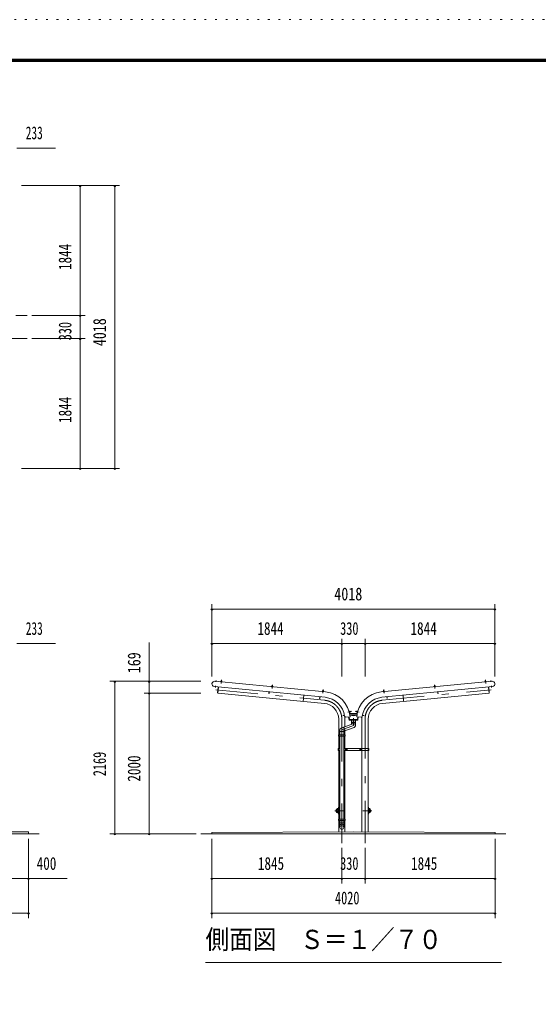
# Model space of a CAD drawing. Units: millimetres, scale not verified, with parts at other scales. Extents: x -31523 to 31528, y -14700 to 14700.
# Drawn here: x 3372 to 10738, y 748 to 14700 of the extents above; entities that cross this region are included whole.
import ezdxf
from ezdxf.enums import TextEntityAlignment as Align

# ---------------------------------------------------------------- set-up
doc = ezdxf.new("R2010")
doc.units = ezdxf.units.MM
doc.header["$LTSCALE"] = 50
doc.linetypes.add('USER3', pattern=[24, 12, -5, 2, -5])
doc.linetypes.add('USER4', pattern=[3, 0.5, -2.5])
for name, color, linetype, lineweight in [('0-2_1-07BOLD', 7, 'Continuous', 18), ('0-3_1-27CENTER', 3, 'USER3', 18), ('0-5_1-57DIM', 3, 'Continuous', 18), ('0-C_F-F1PAPER', 5, 'Continuous', 18), ('0-D_F-E_J_ADD', 5, 'USER4', 18)]:
    doc.layers.add(name, color=color, linetype=linetype, lineweight=lineweight)
doc.styles.add('ＭＳ ゴシック', font='')
doc.styles.get('ＭＳ ゴシック').set_extended_font_data('MS Gothic')

msp = doc.modelspace()

# ---------------------------------------------------------------- linework, layer by layer
at = {"layer": '0-2_1-07BOLD'}
for p, q in [((6235.47, 5308.86), (6241.45, 5308.29)), ((9989.26, 5308.86), (9983.28, 5308.29)), ((6136.89, 5220.87), (7709.72, 5069.41)), ((7717.4, 5146.03), (6144.27, 5297.51)), ((6234.34, 5299.61), (6233.85, 5294.51)), ((6240.31, 5293.89), (6240.8, 5298.99)), ((6955.51, 5225.02), (6956, 5230.12)), ((6962.46, 5229.5), (6961.97, 5224.4)), ((8507.33, 5146.03), (10080.46, 5297.51)), ((10087.84, 5220.87), (8515.02, 5069.41)), ((8545.93, 5169.88), (8546.78, 5161.11)), ((9262.76, 5224.4), (9262.27, 5229.5)), ((9267.6, 5239.37), (9268.44, 5230.6)), ((9268.73, 5230.12), (9269.22, 5225.02)), ((9984.42, 5293.89), (9983.93, 5298.99)), ((9990.39, 5299.61), (9990.88, 5294.51)), ((7408.7, 5098.4), (7400.36, 5011.71)), ((7677.66, 5160.64), (7677.17, 5155.53)), ((7683.63, 5154.91), (7684.13, 5160.01)), ((8541.1, 5154.91), (8540.6, 5160.01)), ((8547.07, 5160.64), (8547.56, 5155.53)), ((8816.03, 5098.4), (8824.37, 5011.71)), ((7902.82, 4535.54), (7902.82, 4758.54)), ((7991.92, 4758.54), (7991.92, 4652.4)), ((8003.26, 4787.84), (8065.35, 4793.43)), ((8051.47, 4792.18), (8056.75, 4752.66)), ((8056.74, 4752.66), (8167.99, 4752.66)), ((8062.41, 4868.91), (8057.36, 4868.02)), ((8058.49, 4861.62), (8063.53, 4862.51)), ((8058.8, 4837.66), (8165.93, 4837.66)), ((8163.13, 4822.66), (8061.6, 4822.66)), ((8071.62, 4870.28), (8072.67, 4864.38)), ((8082.37, 4745.36), (8082.37, 4718.36)), ((8152.06, 4864.38), (8153.11, 4870.28)), ((8159.38, 4793.43), (8221.47, 4787.84)), ((8161.2, 4862.51), (8166.24, 4861.62)), ((8167.37, 4868.02), (8162.32, 4868.91)), ((8167.99, 4752.66), (8173.27, 4792.18)), ((8232.81, 4758.54), (8232.81, 4340.54)), ((8321.92, 4340.54), (8321.92, 4758.54)), ((7919.86, 4606.92), (7919.86, 4535.54)), ((8102.96, 4692.82), (7937.96, 4632.76)), ((7974.86, 4587.68), (8121.77, 4641.14)), ((7974.86, 4535.54), (7974.86, 4606.92)), ((8084.86, 4708.24), (8084.86, 4718.36)), ((8139.87, 4718.36), (8139.87, 4708.24)), ((7902.82, 4340.54), (7902.82, 4519.54)), ((7918.26, 4535.54), (7918.26, 4519.54)), ((7919.86, 4584.47), (7974.86, 4584.47)), ((7919.86, 4519.54), (7919.86, 3335.54)), ((7974.87, 3335.54), (7974.87, 4519.54)), ((7976.46, 4519.54), (7976.46, 4535.54)), ((7991.92, 4593.88), (7991.92, 4535.54)), ((7991.92, 4519.54), (7991.92, 4340.54)), ((7901.22, 4327.54), (7895.12, 4327.54)), ((7901.22, 4314.54), (7901.22, 4340.54)), ((7993.52, 4340.54), (7993.52, 4314.54)), ((8023.52, 4314.54), (8023.52, 4340.54)), ((8201.22, 4340.54), (8201.22, 4314.54)), ((8231.21, 4340.54), (8231.21, 4314.54)), ((8323.51, 4314.54), (8323.51, 4340.54)), ((8329.61, 4327.54), (8323.51, 4327.54)), ((7902.82, 3335.54), (7902.82, 4314.54)), ((7974.87, 4314.54), (8329.61, 4314.54)), ((7991.92, 4314.54), (7991.92, 3335.54)), ((8232.81, 4314.54), (8232.81, 3156.94)), ((8321.92, 3156.5), (8321.92, 4314.54)), ((7899.37, 3490.54), (7902.82, 3490.54)), ((8321.92, 3490.54), (8325.37, 3490.54)), ((7902.82, 3424.54), (7899.37, 3424.54)), ((8325.37, 3424.54), (8321.92, 3424.54)), ((7902.82, 3319.54), (7902.82, 3156.14)), ((7918.26, 3335.54), (7918.26, 3319.54)), ((7919.86, 3319.54), (7919.86, 3294.08)), ((7974.86, 3319.54), (7974.86, 3294.08)), ((7976.46, 3319.54), (7976.46, 3335.54)), ((7991.92, 3156.56), (7991.92, 3319.54)), ((-7652.63, 3127.54), (3647.36, 3127.54)), ((3497.36, 3127.54), (3497.36, 3157.54)), ((10277.37, 3127.54), (5947.37, 3127.54))]:
    msp.add_line(p, q, dxfattribs=at)
for points in [[(6240.6, 5299.51), (6241.45, 5308.29), (6241, 5308.83), (6236.02, 5309.31), (6235.47, 5308.86), (6234.63, 5300.08)], [(9984.13, 5299.51), (9983.28, 5308.29), (9983.73, 5308.83), (9988.71, 5309.31), (9989.26, 5308.86), (9990.1, 5300.08)], [(6191.14, 5215.64), (6183.09, 5132.03), (6186.27, 5131.72)], [(7698.98, 4982.95), (6185.97, 5128.64), (6194.32, 5215.34)], [(6230.61, 5294.82), (6231.1, 5299.92), (6232.02, 5300.34), (6243.21, 5299.26), (6244.03, 5298.68), (6243.54, 5293.58)], [(6965.21, 5224.09), (6965.7, 5229.19), (6964.88, 5229.77), (6953.68, 5230.85), (6952.77, 5230.43), (6952.28, 5225.34)], [(6956.29, 5230.6), (6957.14, 5239.37), (6963.11, 5238.8)], [(6957.14, 5239.37), (6957.69, 5239.82), (6962.66, 5239.34), (6963.11, 5238.8), (6962.27, 5230.02)], [(7683.93, 5160.53), (7684.77, 5169.31), (7678.8, 5169.88), (7677.95, 5161.11)], [(7678.8, 5169.88), (7679.35, 5170.33), (7684.32, 5169.86), (7684.77, 5169.31)], [(8525.76, 4982.95), (10038.76, 5128.64), (10030.41, 5215.34)], [(8540.8, 5160.53), (8539.96, 5169.31), (8545.93, 5169.88), (8545.38, 5170.33), (8540.41, 5169.86), (8539.96, 5169.31)], [(9272.46, 5225.34), (9271.97, 5230.43), (9271.05, 5230.85), (9259.85, 5229.77), (9259.03, 5229.19), (9259.53, 5224.09)], [(9262.46, 5230.02), (9261.62, 5238.8), (9267.6, 5239.37), (9267.05, 5239.82), (9262.07, 5239.34), (9261.62, 5238.8)], [(9994.12, 5294.82), (9993.63, 5299.92), (9992.71, 5300.34), (9981.52, 5299.26), (9980.7, 5298.68), (9981.19, 5293.58)], [(10033.59, 5215.64), (10041.64, 5132.03), (10038.46, 5131.72)], [(6915.98, 5145.84), (6913.78, 5122.95), (6910.59, 5123.26), (6912.8, 5146.15)], [(7637.64, 5076.35), (7635.44, 5053.47), (7632.26, 5053.77), (7634.46, 5076.66)], [(7673.94, 5155.85), (7674.43, 5160.95), (7675.34, 5161.36), (7686.54, 5160.28), (7687.36, 5159.7), (7686.87, 5154.6)], [(8550.79, 5155.85), (8550.3, 5160.95), (8549.39, 5161.36), (8538.19, 5160.28), (8537.37, 5159.7), (8537.86, 5154.6)], [(8587.09, 5076.35), (8589.29, 5053.47), (8592.47, 5053.77), (8590.27, 5076.66)], [(9308.75, 5145.84), (9310.95, 5122.95), (9314.14, 5123.26), (9311.93, 5146.15)], [(7984.52, 4816.34), (7961.9, 4812.35), (7962.45, 4809.2), (7985.1, 4813.19)], [(8180.54, 4791.52), (8174.38, 4745.36), (8050.35, 4745.36), (8044.19, 4791.52)], [(8056.8, 4871.22), (8061.84, 4872.11), (8062.49, 4871.34), (8064.45, 4860.26), (8064.1, 4859.32), (8059.06, 4858.43)], [(8062.38, 4817.83), (8112.37, 4806.27), (8162.35, 4817.83)], [(8072.2, 4869.88), (8071.62, 4870.28), (8062.95, 4868.75)], [(8063.99, 4862.85), (8072.67, 4864.38), (8073.08, 4864.96), (8072.2, 4869.88)], [(8082.37, 4718.36), (8142.37, 4718.36), (8142.37, 4745.36)], [(8161.78, 4868.75), (8153.11, 4870.28), (8152.53, 4869.88), (8151.66, 4864.96), (8152.06, 4864.38), (8160.74, 4862.85)], [(8165.67, 4858.43), (8160.63, 4859.32), (8160.29, 4860.26), (8162.24, 4871.34), (8162.89, 4872.11), (8167.93, 4871.22)], [(8239.63, 4813.19), (8262.28, 4809.2), (8262.84, 4812.35), (8240.21, 4816.34)], [(8139.87, 4666.98), (8139.87, 4686.25), (8141.87, 4708.24), (8082.86, 4708.24), (8084.87, 4686.24)], [(7901.22, 4519.54), (7993.52, 4519.54), (7993.52, 4535.54)], [(7991.92, 4535.54), (7901.22, 4535.54), (7901.22, 4519.54)], [(7919.86, 4340.54), (7895.12, 4340.54), (7895.12, 4314.54), (7919.86, 4314.54)], [(8329.61, 4314.54), (8329.61, 4340.54), (7974.87, 4340.54)], [(7917.86, 3294.08), (7919.86, 3244.42), (7919.86, 3218.57)], [(7974.86, 3218.57), (7974.86, 3244.42), (7976.86, 3294.08), (7917.86, 3294.08)], [(3497.36, 3157.54), (-7502.63, 3157.54), (-7502.63, 3127.54)], [(6102.37, 3127.54), (6102.37, 3147.54), (8112.37, 3157.54), (10122.36, 3147.54), (10122.36, 3127.54)]]:
    msp.add_lwpolyline(points, dxfattribs=at)
for points in [[(6229.11, 5294.97), (6228.96, 5293.38), (6244.89, 5291.84), (6245.04, 5293.43)], [(6950.77, 5225.48), (6966.7, 5223.95), (6966.55, 5222.35), (6950.62, 5223.89)], [(9258.03, 5223.95), (9273.96, 5225.48), (9274.11, 5223.89), (9258.18, 5222.35)], [(9995.62, 5294.97), (9979.69, 5293.43), (9979.84, 5291.84), (9995.77, 5293.38)], [(7672.29, 5154.4), (7688.21, 5152.86), (7688.36, 5154.46), (7672.43, 5155.99)], [(8552.45, 5154.4), (8536.52, 5152.86), (8536.37, 5154.46), (8552.3, 5155.99)], [(8059.32, 4856.94), (8057.74, 4856.67), (8054.96, 4872.42), (8056.54, 4872.7)], [(8165.42, 4856.94), (8166.99, 4856.67), (8169.77, 4872.42), (8168.2, 4872.7)], [(8013.39, 4330.43), (8013.39, 4324.66), (8008.39, 4321.77), (8003.39, 4324.66), (8003.39, 4330.43), (8008.39, 4333.31)], [(8221.34, 4330.43), (8221.34, 4324.66), (8216.34, 4321.77), (8211.34, 4324.66), (8211.34, 4330.43), (8216.34, 4333.31)], [(7993.52, 3319.54), (7901.22, 3319.54), (7901.22, 3335.54), (7993.52, 3335.54)]]:
    msp.add_lwpolyline(points, close=True, dxfattribs=at)
for centre, radius in [((8008.39, 4327.54), 6.25), ((8008.39, 4327.54), 4.9), ((8216.34, 4327.54), 6.25), ((8216.34, 4327.54), 4.9)]:
    msp.add_circle(centre, radius, dxfattribs=at)
for centre, radius, start, end in [((6141.99, 5259.15), 38.62, 82.41238, 262.41238), ((6229.77, 5291.29), 2, 84.4998, 264.4998), ((6232.49, 5297.4), 2.88, 50.11574, 110.11574), ((6236.59, 5289.1), 10.75, 66.91203, 102.08795), ((6242.19, 5296.47), 2.88, 58.88425, 118.88425), ((6243.7, 5289.94), 2, 264.50061, 84.50061), ((6951.43, 5221.8), 2, 84.4998, 264.4998), ((6954.15, 5227.92), 2.88, 50.11574, 110.11574), ((6958.25, 5219.61), 10.75, 66.91203, 102.08795), ((6963.85, 5226.98), 2.88, 58.88425, 118.88425), ((6965.36, 5220.46), 2, 264.50061, 84.50061), ((9259.37, 5220.46), 2, 95.49939, 275.49939), ((9260.88, 5226.98), 2.88, 61.11575, 121.11575), ((9266.48, 5219.61), 10.75, 77.91205, 113.08797), ((9270.58, 5227.92), 2.88, 69.88426, 129.88426), ((9273.3, 5221.8), 2, 275.5002, 95.5002), ((9981.03, 5289.94), 2, 95.49939, 275.49939), ((9982.54, 5296.47), 2.88, 61.11575, 121.11575), ((9988.14, 5289.1), 10.75, 77.91205, 113.08797), ((9992.24, 5297.4), 2.88, 69.88426, 129.88426), ((9994.96, 5291.29), 2, 275.5002, 95.5002), ((10082.74, 5259.15), 38.62, 277.58762, 97.58762), ((7673.09, 5152.31), 2, 84.4998, 264.4998), ((7675.82, 5158.43), 2.88, 50.11574, 110.11574), ((7679.91, 5150.12), 10.75, 66.91203, 102.08795), ((7685.52, 5157.49), 2.88, 58.88425, 118.88425), ((7687.02, 5150.97), 2, 264.50061, 84.50061), ((7677.37, 4758.54), 312.55, 7.76237, 84.05869), ((7677.37, 4758.54), 389.55, 5.13863, 84.10165), ((8547.37, 4758.54), 389.55, 95.89835, 174.86137), ((8547.37, 4758.54), 312.55, 95.94131, 172.23763), ((8537.71, 5150.97), 2, 95.49939, 275.49939), ((8539.22, 5157.49), 2.88, 61.11575, 121.11575), ((8544.82, 5150.12), 10.75, 77.91205, 113.08797), ((8548.91, 5158.43), 2.88, 69.88426, 129.88426), ((8551.64, 5152.31), 2, 275.5002, 95.5002), ((7677.37, 4758.54), 225.45, 0, 84.50003), ((8547.37, 4758.54), 225.45, 95.49997, 180), ((8001.91, 4802.78), 15, 187.76337, 275.1433), ((7677.37, 4758.54), 314.55, 0, 6.42661), ((8052.79, 4871.02), 2.38, 10.01471, 190.01471), ((8055.91, 4857.36), 1.68, 190.00774, 10.00774), ((8059.79, 4870.1), 2.88, 335.62325, 35.62325), ((8052.88, 4863.93), 10.75, 352.41954, 27.59546), ((8061.49, 4860.5), 2.88, 344.39175, 44.39175), ((8163.24, 4860.5), 2.88, 135.60825, 195.60825), ((8171.85, 4863.93), 10.75, 152.40454, 187.58046), ((8164.94, 4870.1), 2.88, 144.37675, 204.37675), ((8168.82, 4857.36), 1.68, 169.99226, 349.99226), ((8171.94, 4871.02), 2.38, 349.98529, 169.98529), ((8222.82, 4802.78), 15, 264.8567, 352.23663), ((8547.37, 4758.54), 314.55, 173.57339, 180), ((7947.37, 4606.92), 27.5, 110.0018, 180), ((7943.57, 4605.54), 44.27, 341.60916, 58.39587), ((8112.37, 4666.98), 27.5, 289.99896, 110.00061), ((7899.37, 3457.54), 33, 90, 270), ((8325.37, 3457.54), 33, 270, 90), ((7899.37, 3457.54), 22.5, 81.18303, 278.81697), ((7898.22, 3457.54), 21.35, 77.56236, 282.43764), ((7898.22, 3457.54), 19.05, 76.03204, 283.96796), ((8326.51, 3457.54), 21.35, 257.56236, 102.43764), ((8326.51, 3457.54), 19.05, 256.03204, 103.96796), ((8325.37, 3457.54), 22.5, 261.18303, 98.81697), ((7947.37, 3243.44), 27.55, 3.55867, 176.44133), ((7947.37, 3216.86), 27.55, 3.55867, 176.44133), ((7947.37, 3220.28), 27.55, 183.56303, 356.43697)]:
    msp.add_arc(centre, radius, start, end, dxfattribs=at)
at = {"layer": '0-3_1-27CENTER'}
for p, q in [((-7482.63, 10496.54), (3477.36, 10496.54)), ((3477.36, 10166.54), (-7482.63, 10166.54)), ((6161.09, 5306.31), (6159.41, 5288.85)), ((6234.38, 5266.17), (6239.34, 5317.69)), ((9985.39, 5317.69), (9990.35, 5266.17)), ((10065.33, 5288.85), (10063.64, 5306.31)), ((6153.86, 5231.29), (6151.85, 5210.38)), ((6157.2, 5176.16), (7703.25, 5027.3)), ((6956.04, 5196.68), (6961, 5248.2)), ((7677.7, 5127.19), (7682.66, 5178.71)), ((8521.49, 5027.3), (10067.53, 5176.16)), ((8542.07, 5178.71), (8547.03, 5127.19)), ((9263.73, 5248.2), (9268.69, 5196.68)), ((10072.88, 5210.38), (10070.87, 5231.29)), ((7947.37, 4758.54), (7947.37, 2998.86)), ((8088.88, 4870.28), (8032.05, 4860.26)), ((8192.68, 4860.26), (8135.85, 4870.28)), ((8277.37, 2998.86), (8277.37, 4758.54)), ((8020.89, 4327.54), (7995.89, 4327.54)), ((8008.39, 4340.04), (8008.39, 4315.04)), ((8228.84, 4327.54), (8203.84, 4327.54)), ((8216.34, 4340.04), (8216.34, 4315.04)), ((7899.37, 3507.54), (7899.37, 3407.54)), ((8325.37, 3507.54), (8325.37, 3407.54)), ((7979.37, 3457.54), (7849.37, 3457.54)), ((8245.37, 3457.54), (8375.36, 3457.54))]:
    msp.add_line(p, q, dxfattribs=at)
msp.add_lwpolyline([(8112.37, 4770.96), (8112.37, 4666.98), (7947.37, 4606.92)], dxfattribs=at)
for centre, start, end in [((7677.37, 4758.54), 0, 84.50003), ((8547.37, 4758.54), 95.49997, 180)]:
    msp.add_arc(centre, 270, start, end, dxfattribs=at)
at = {"layer": '0-5_1-57DIM'}
for p, q in [((3330.36, 12875.53), (3879.86, 12875.53)), ((3400.36, 12340.54), (4792.37, 12340.54)), ((4246.37, 12340.54), (4218.37, 12340.54)), ((4232.37, 12340.54), (4232.37, 10496.54)), ((4736.37, 12340.54), (4708.37, 12340.54)), ((4722.37, 12340.54), (4722.37, 8322.54)), ((3547.36, 10496.54), (4302.37, 10496.54)), ((4246.37, 10496.54), (4218.37, 10496.54)), ((4232.37, 10496.54), (4232.37, 10166.54)), ((4302.37, 10166.54), (3547.36, 10166.54)), ((4246.37, 10166.54), (4218.37, 10166.54)), ((4232.37, 10166.54), (4232.37, 8322.54)), ((3400.36, 8322.54), (4792.37, 8322.54)), ((4246.37, 8322.54), (4218.37, 8322.54)), ((4736.37, 8322.54), (4708.37, 8322.54)), ((6117.37, 6322.54), (6089.37, 6322.54)), ((6103.37, 5366.54), (6103.37, 6392.54)), ((6103.37, 6322.54), (10121.36, 6322.54)), ((10135.37, 6322.54), (10107.37, 6322.54)), ((10121.36, 5366.54), (10121.36, 6392.54)), ((7947.37, 5366.54), (7947.37, 5902.54)), ((8277.37, 5902.54), (8277.37, 5366.54)), ((3330.36, 5832.54), (3879.86, 5832.54)), ((5212.37, 5296.54), (5212.37, 5846.04)), ((6117.37, 5832.54), (6089.37, 5832.54)), ((6103.37, 5832.54), (7947.37, 5832.54)), ((7961.37, 5832.54), (7933.37, 5832.54)), ((7947.37, 5832.54), (8277.37, 5832.54)), ((8291.37, 5832.54), (8263.37, 5832.54)), ((8277.37, 5832.54), (10121.36, 5832.54)), ((10135.37, 5832.54), (10107.37, 5832.54)), ((4652.37, 5296.54), (5947.37, 5296.54)), ((4736.37, 5296.54), (4708.37, 5296.54)), ((4722.37, 3127.54), (4722.37, 5296.54)), ((5226.37, 5296.54), (5198.37, 5296.54)), ((5212.37, 5127.54), (5212.37, 5296.54)), ((5947.37, 5127.54), (5142.37, 5127.54)), ((5226.37, 5127.54), (5198.37, 5127.54)), ((5212.37, 3127.54), (5212.37, 5127.54)), ((5877.37, 3127.54), (4652.37, 3127.54)), ((4736.37, 3127.54), (4708.37, 3127.54)), ((5226.37, 3127.54), (5198.37, 3127.54)), ((3497.36, 3057.54), (3497.36, 1932.54)), ((6102.37, 1932.54), (6102.37, 3057.54)), ((10122.36, 3057.54), (10122.36, 1932.54)), ((7947.37, 2928.86), (7947.37, 2422.54)), ((8277.37, 2422.54), (8277.37, 2928.86)), ((3097.36, 2492.54), (3497.36, 2492.54)), ((3511.36, 2492.54), (3483.36, 2492.54)), ((3497.36, 2492.54), (4046.86, 2492.54)), ((6116.37, 2492.54), (6088.37, 2492.54)), ((6102.37, 2492.54), (7947.37, 2492.54)), ((7961.37, 2492.54), (7933.37, 2492.54)), ((7947.37, 2492.54), (8277.37, 2492.54)), ((8291.37, 2492.54), (8263.37, 2492.54)), ((8277.37, 2492.54), (10122.36, 2492.54)), ((10136.36, 2492.54), (10108.36, 2492.54)), ((-7502.63, 2002.54), (3497.36, 2002.54)), ((3511.36, 2002.54), (3483.36, 2002.54)), ((6116.37, 2002.54), (6088.37, 2002.54)), ((6102.37, 2002.54), (10122.36, 2002.54)), ((10136.36, 2002.54), (10108.36, 2002.54)), ((10212.36, 1302.54), (6012.37, 1302.54))]:
    msp.add_line(p, q, dxfattribs=at)
for centre in [(4232.37, 12340.54), (4722.37, 12340.54), (4232.37, 10496.54), (4232.37, 10166.54), (4232.37, 8322.54), (4722.37, 8322.54), (6103.37, 6322.54), (10121.37, 6322.54), (6103.37, 5832.54), (7947.37, 5832.54), (8277.37, 5832.54), (10121.37, 5832.54), (4722.37, 5296.54), (5212.37, 5296.54), (5212.37, 5127.54), (4722.37, 3127.54), (5212.37, 3127.54), (3497.36, 2492.54), (6102.37, 2492.54), (7947.37, 2492.54), (8277.37, 2492.54), (10122.36, 2492.54), (3497.36, 2002.54), (6102.37, 2002.54), (10122.36, 2002.54)]:
    msp.add_arc(centre, 14, 180, 0, dxfattribs=at)
at = {"layer": '0-C_F-F1PAPER'}
for points in [[(30827.91, -14000), (30827.91, 14140), (-9352.09, 14140), (-9352.09, -14000)], [(30824.41, -13996.5), (30824.41, 14136.5), (-9348.59, 14136.5), (-9348.59, -13996.5)], [(30820.91, -13993), (-9345.09, -13993), (-9345.09, 14133), (30820.91, 14133)], [(30817.41, -13989.5), (30817.41, 14129.5), (-9341.59, 14129.5), (-9341.59, -13989.5)], [(30813.91, -13986), (-9338.09, -13986), (-9338.09, 14126), (30813.91, 14126)], [(30810.41, -13982.5), (30810.41, 14122.5), (-9334.59, 14122.5), (-9334.59, -13982.5)], [(30806.91, -13979), (-9331.09, -13979), (-9331.09, 14119), (30806.91, 14119)], [(30803.41, -13975.5), (30803.41, 14115.5), (-9327.59, 14115.5), (-9327.59, -13975.5)], [(30799.91, -13972), (30799.91, 14112), (-9324.09, 14112), (-9324.09, -13972)], [(30796.41, -13968.5), (30796.41, 14108.5), (-9320.59, 14108.5), (-9320.59, -13968.5)], [(30792.91, -13965), (-9317.09, -13965), (-9317.09, 14105), (30792.91, 14105)]]:
    msp.add_lwpolyline(points, close=True, dxfattribs=at)
at = {"layer": '0-D_F-E_J_ADD'}
msp.add_lwpolyline([(31527.91, -14700), (-10052.09, -14700), (-10052.09, 14700), (31527.91, 14700)], close=True, dxfattribs=at)

# ---------------------------------------------------------------- texts
at = {"layer": '0-5_1-57DIM', "color": 7, "style": 'ＭＳ ゴシック'}
for s, height, width, p in [('233', 182.3, 0.65, (3458.92, 12945.53)), ('4018', 182.3, 0.8, (7840.76, 6392.54)), ('233', 182.3, 0.65, (3458.92, 5902.54)), ('1844', 182.3, 0.75, (6748.79, 5902.54)), ('330', 182.3, 0.7, (7923.61, 5902.54)), ('1844', 182.3, 0.75, (8922.79, 5902.54)), ('400', 182.3, 0.75, (3614.44, 2562.54)), ('1845', 182.3, 0.75, (6755.75, 2562.54)), ('330', 182.3, 0.7, (7923.61, 2562.54)), ('1845', 182.3, 0.75, (8930.75, 2562.54)), ('4020', 182.3, 0.7, (7850.71, 2072.54)), ('側面図\u3000Ｓ＝１／７０', 273.5, 0.9, (6012.37, 1409.85))]:
    msp.add_text(s, height=height, dxfattribs=dict(at, width=width)).set_placement(p, align=Align.BOTTOM_LEFT)
for s, width, p in [('1844', 0.75, (4162.37, 11141.96)), ('330', 0.7, (4162.37, 10142.78)), ('4018', 0.8, (4652.37, 10059.94)), ('1844', 0.75, (4162.37, 8967.96)), ('169', 0.8, (5142.37, 5411.58)), ('2169', 0.7, (4652.37, 3948.31)), ('2000', 0.75, (5142.37, 3871.29))]:
    msp.add_text(s, height=182.3, rotation=90, dxfattribs=dict(at, width=width)).set_placement(p, align=Align.BOTTOM_LEFT)

doc.saveas('drawing.dxf')
